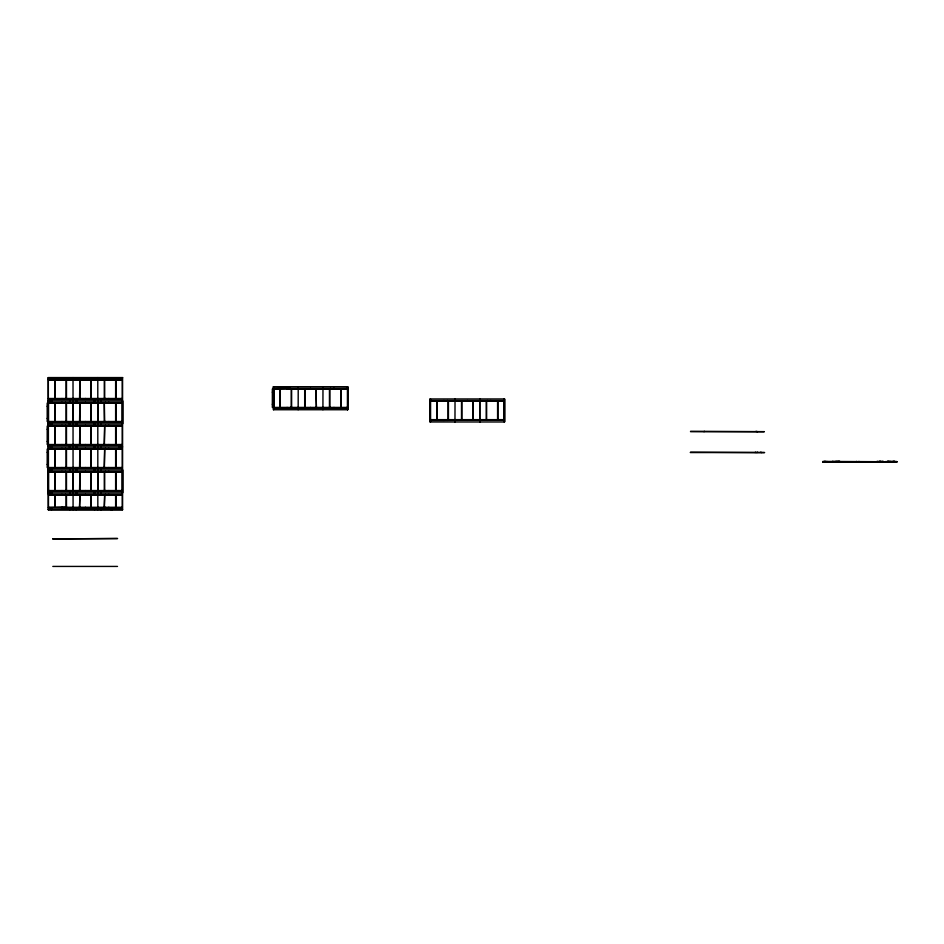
<?xml version="1.0" encoding="UTF-8"?>
<svg xmlns="http://www.w3.org/2000/svg" width="944" height="944" viewBox="0 0 944 944"><rect width="100%" height="100%" fill="white"/><g stroke="black" fill="none" stroke-linecap="round" stroke-linejoin="round"><path stroke-width="1.42" d="M48.25 492.862L48.25 469.852L122.59 469.852L122.59 492.862L48.25 492.862L48.321 469.852M48.25 444.518L48.25 446.842L122.59 446.842M48.25 423.832L48.25 400.811L122.59 400.811L122.59 423.832L48.25 423.832L48.321 400.811M48.474 492.862L48.474 469.852M48.474 449.155L48.474 448.412L122.319 448.412M48.474 426.145L122.319 425.768L47.2 426.145L47.2 444.518L122.319 444.518M48.474 423.832L48.474 400.811M61.962 507.66L122.319 508.037L61.962 508.037L61.962 507.282M61.962 495.187L48.474 494.809L122.319 494.809L61.962 495.187L61.962 494.432M48.474 490.915L122.319 491.293L61.962 491.293L61.962 490.55M48.474 471.799L122.319 472.177L61.962 472.177L61.962 471.422M61.962 468.283L48.474 467.905L122.319 467.905L61.962 468.283L61.962 467.528M48.474 448.789L122.319 449.167L61.962 449.167L61.962 448.412M61.962 445.273L61.962 444.518M61.962 426.145L61.962 425.402M48.474 421.885L122.319 422.263L61.962 422.263L61.962 421.508M48.474 402.758L122.319 403.135L61.962 403.135L61.962 402.38M61.962 399.241L48.474 398.864L122.319 398.875L61.962 399.241L61.962 398.498L48.474 398.498M61.962 380.125L48.474 379.748L122.319 379.748L61.962 380.125L61.962 379.37M73.077 509.607L73.018 377.576M73.018 423.832L73.018 400.811M73.077 492.862L73.077 469.852M94.353 491.293L94.353 494.432L94.719 491.293M94.353 468.283L94.353 471.422L94.719 468.283M97.834 509.607L97.787 377.576M97.834 492.862L97.834 469.852M97.834 423.832L97.834 400.811M104.678 421.508L104.312 403.135L104.312 421.508M108.831 508.037L108.831 507.282M108.831 495.187L108.831 494.432M108.831 491.293L108.831 490.55M108.831 472.177L108.831 471.422M108.831 468.283L108.831 467.528M108.831 449.167L108.831 448.412M108.831 445.273L108.831 444.518M108.831 426.145L108.831 425.402M108.831 422.263L108.831 421.508M108.831 403.135L108.831 402.38M108.831 399.241L108.831 398.498M108.831 380.125L108.831 379.37M122.531 492.862L122.531 469.852M122.531 423.832L122.531 400.811M347.687 386.721L347.687 409.743L347.734 386.721L273.382 386.721L273.618 409.743M273.618 408.174L287.106 408.174L287.106 407.419M346.92 388.303L347.463 389.046L287.106 389.046L287.106 388.303M298.162 409.743L298.221 386.721M322.919 409.743L322.978 386.721M329.456 407.419L329.456 389.046M329.822 407.419L329.822 389.046M333.964 408.174L333.964 407.419M333.964 389.046L333.964 388.303M346.92 408.174L346.92 407.419M430.216 421.968L430.204 398.958L504.544 398.958L504.544 421.968L430.204 421.968L430.204 398.958M430.429 420.399L443.916 420.399L443.916 419.655M430.429 401.283L443.916 401.283L443.916 400.527M454.973 421.968L455.032 398.958M479.729 421.968L479.729 398.958M479.788 421.968L479.788 398.958M486.266 419.655L486.266 401.283M486.632 419.655L486.632 401.283M490.774 420.399L490.774 419.655M490.774 401.283L490.774 400.527M503.742 420.399L503.683 419.655M443.916 401.283L504.273 400.905L430.429 400.905M690.536 452.176L764.38 452.554M690.536 431.679L764.38 431.679L690.536 431.302M704.023 431.679L704.389 431.302M757.572 452.176L756.781 452.554M757.572 431.679L756.002 431.302M822.956 462.171L896.8 461.793L822.956 462.171L822.956 461.415L896.8 461.793M824.23 461.793L824.23 461.415M826.909 461.793L826.909 461.415M835.57 462.171L835.546 461.415L836.207 461.793M880.068 462.171L880.138 461.415M882.416 462.171L882.416 461.415L882.203 462.171M883.313 462.171L883.313 461.415M886.121 461.793L886.074 461.415M889.991 462.171L889.991 461.415M892.351 462.171L892.41 461.793M888.481 461.415L888.587 462.171L888.08 461.415M48.25 377.801L122.59 377.801M48.474 379.37L122.319 379.37M273.618 388.291L347.463 388.303M273.618 388.668L290.186 388.303M347.463 388.668L287.472 389.046M287.106 389.046L272.344 389.046L272.344 407.419L347.463 407.419M273.5 389.27L273.913 406.64M273.382 389.837L274.303 389.837M272.344 392.185L274.173 392.185M61.962 398.498L122.319 398.498M430.429 400.527L504.273 400.527M504.273 401.283L503.683 400.527M48.474 402.38L122.319 402.38M61.962 403.135L47.2 403.135L47.2 421.508L122.319 421.508M272.344 404.28L274.173 404.28M47.2 406.274L48.25 406.274M273.382 406.64L274.303 406.64M273.618 407.796L347.463 407.796L287.106 408.174M347.734 409.743L273.382 409.743L273.382 386.721M47.2 418.369L48.25 418.369M430.429 419.655L504.273 419.655M430.429 420.021L504.273 420.021L443.916 420.399M48.474 422.263L61.962 422.263M48.474 425.402L122.319 425.402M47.2 429.284L48.25 429.284M47.2 441.379L48.25 441.379M61.962 449.167L47.2 449.155L47.2 467.528L122.319 467.528M47.2 452.294L48.25 452.294M760.711 452.176L761.489 452.554M690.3 452.554L764.64 452.554M755.141 452.554L755.519 452.176M837.682 461.415L838.791 461.415L838.791 462.171L837.682 462.171M889.213 461.415L893.909 461.415L893.909 462.171M893.189 461.793L893.909 461.793M836.443 461.415L836.821 462.171L836.207 461.415M837.682 461.793L838.791 461.793M858.981 461.793L859.878 461.793M886.487 461.793L886.534 462.171M896.8 462.171L896.222 461.415M888.221 462.171L888.221 461.415M47.2 464.389L48.25 464.389M48.474 471.422L122.319 471.422M48.474 472.177L61.962 472.177M48.474 490.55L122.319 490.55M48.474 491.293L61.962 491.293M48.474 494.432L122.319 494.432M48.474 507.282L122.319 507.282M61.962 508.037L48.474 507.66L65.053 507.282M48.25 509.607L122.59 509.607M52.805 566.424L117.504 566.424M889.213 461.793L889.944 461.793M112.206 509.607L111.215 509.831M69.596 471.422L69.962 468.283L69.962 471.422M69.596 494.432L69.962 491.293L69.962 494.432M895.809 461.415L895.809 462.171M894.959 461.415L895.006 462.171M894.782 461.415L894.782 462.171M894.593 461.793L894.405 461.415M894.263 461.415L894.263 462.171M894.121 461.415L894.027 462.171M893.756 461.415L893.555 461.793M893.189 461.415L893.366 462.171M893.13 461.415L893.13 462.171M891.938 461.415L891.879 462.171M890.452 461.415L890.404 461.793M889.201 461.415L889.201 462.171M888.977 461.415L888.977 462.171M888.788 461.415L888.741 462.171M887.938 461.415L887.938 462.171M887.749 461.415L887.797 462.171M887.561 461.415L887.561 462.171M887.336 461.415L887.336 462.171M883.018 461.415L883.018 462.171M882.699 461.415L882.699 462.171M882.05 461.415L882.121 462.171M881.295 461.415L881.295 462.171M881.094 461.415L881.177 462.171M880.976 461.415L880.976 462.171M879.938 461.415L879.855 462.171L879.796 461.415M879.572 461.415L879.572 462.171M879.253 461.415L879.324 462.171M878.958 461.415L878.958 462.171M878.746 461.415L878.746 462.171M877.696 461.415L877.696 462.171M877.354 461.415L877.354 462.171M876.976 461.415L876.976 462.171M859.878 462.171L858.981 461.415L858.981 462.171M856.456 461.415L856.456 462.171M839.9 461.415L839.9 462.171M839.535 461.415L839.605 462.171M839.24 461.415L839.287 462.171M839.004 461.415L838.921 462.171M838.709 461.415L838.638 462.171M837.765 461.415L837.765 462.171M837.564 461.415L837.564 462.171M836.655 461.415L836.75 462.171M835.228 461.415L835.228 462.171M834.177 461.415L834.177 462.171M833.127 461.415L833.127 462.171M825.646 461.415L825.646 462.171M825.127 461.415L825.127 462.171M824.749 461.415L824.749 462.171M504.273 398.958L504.273 421.968M497.948 401.283L497.948 419.655M497.582 401.283L497.582 419.655M487.328 400.527L487.328 401.283M487.328 419.655L487.328 420.399M467.351 400.527L467.351 401.283M467.351 419.655L467.351 420.399M461.876 401.283L461.876 419.655M461.51 401.283L461.51 419.655M448.435 401.283L448.435 419.655M448.07 401.283L448.07 419.655M447.373 400.527L447.373 401.283M447.373 419.655L447.373 420.399M437.107 401.283L437.107 419.655M436.742 401.283L436.742 419.655M347.463 386.721L347.463 409.743M341.138 389.046L341.138 407.419M340.772 389.046L340.772 407.419M330.518 388.303L330.518 389.046M330.518 407.419L330.518 408.174M310.541 388.303L310.541 389.046M310.541 407.419L310.541 408.174M305.065 389.046L305.065 407.419M304.688 389.046L304.688 407.419M291.625 389.046L291.625 407.419M291.259 389.046L291.259 407.419M290.551 388.303L290.551 389.046M290.551 407.419L290.551 408.174M280.297 389.046L280.297 407.419M279.931 389.046L279.931 407.419M274.173 389.046L274.173 407.419M122.319 377.801L122.319 509.607M119.475 445.273L119.475 448.412M119.109 445.273L119.109 448.412M115.994 380.125L115.994 398.498M115.994 403.135L115.994 421.508M115.994 426.145L115.994 444.518M115.994 449.155L115.994 467.528M115.994 472.177L115.994 490.55M115.994 495.187L115.994 507.282M115.628 380.125L115.628 398.498M115.628 403.135L115.628 421.508M115.628 426.145L115.628 444.518M115.628 449.155L115.628 467.528M115.628 472.177L115.628 490.55M115.628 495.187L115.628 507.282M105.374 379.37L105.374 380.125M105.374 398.498L105.374 399.241M105.374 402.38L105.374 403.135M105.374 421.508L105.374 422.263M105.374 425.402L105.374 426.145M105.374 444.518L105.374 445.273M105.374 448.412L105.374 449.167M105.374 467.528L105.374 468.283M105.374 471.422L105.374 472.177M105.374 490.55L105.374 491.293M105.374 494.432L105.374 495.187M105.374 507.282L105.374 508.037M104.678 380.125L104.678 398.498M104.678 472.177L104.678 490.55M104.312 380.125L104.312 398.498M104.312 472.177L104.312 490.55M101.197 377.801L101.197 379.37M101.197 399.241L101.197 402.38M101.197 422.263L101.197 425.402M101.197 445.273L101.197 448.412M101.197 468.283L101.197 471.422M101.197 491.293L101.197 494.432M101.197 508.037L101.197 509.607M100.831 377.801L100.831 379.37M100.831 399.241L100.831 402.38M100.831 422.263L100.831 425.402M100.831 445.273L100.831 448.412M100.831 468.283L100.831 471.422M100.831 491.293L100.831 494.432M100.831 508.037L100.831 509.607M94.719 377.801L94.719 379.37M94.719 399.241L94.353 402.38L94.353 399.241M94.719 422.263L94.353 425.402L94.353 422.263M94.719 445.273L94.719 448.412M94.719 508.037L94.719 509.607M94.353 377.801L94.353 379.37M94.353 445.273L94.353 448.412M94.353 508.037L94.353 509.607M91.238 380.125L90.872 398.498L90.872 380.125M85.397 379.37L85.397 380.125M85.397 398.498L85.397 399.241M85.397 402.38L85.397 403.135M85.397 421.508L85.397 422.263M85.397 425.402L85.397 426.145M85.397 444.518L85.397 445.273M85.397 448.412L85.397 449.167M85.397 467.528L85.397 468.283M85.397 471.422L85.397 472.177M85.397 490.55L85.397 491.293M85.397 494.432L85.397 495.187M85.397 507.282L85.397 508.037M79.921 398.498L79.921 380.125L79.556 398.498M79.921 421.508L79.921 403.135L79.556 421.508M79.921 444.518L79.921 426.145L79.556 444.518M79.921 467.528L79.921 449.155L79.556 467.528M79.921 490.55L79.921 472.177L79.556 490.55M76.44 377.801L76.44 379.37M76.44 399.241L76.44 402.38M76.44 422.263L76.44 425.402M76.44 445.273L76.44 448.412M76.44 468.283L76.44 471.422M76.44 491.293L76.44 494.432M76.44 508.037L76.44 509.607M76.075 377.801L76.075 379.37M76.075 399.241L76.075 402.38M76.075 422.263L76.075 425.402M76.075 445.273L76.075 448.412M76.075 468.283L76.075 471.422M76.075 491.293L76.075 494.432M76.075 508.037L76.075 509.607M69.962 377.801L69.962 379.37M69.962 402.38L69.962 399.241L69.596 402.38M69.962 422.263L69.962 425.402M69.962 445.273L69.962 448.412M69.962 508.037L69.962 509.607M69.596 377.801L69.596 379.37M69.596 422.263L69.596 425.402M69.596 445.273L69.596 448.412M69.596 508.037L69.596 509.607M66.481 380.125L66.481 398.498M66.481 403.135L66.481 421.508M66.481 426.145L66.481 444.518M66.481 449.155L66.481 467.528M66.481 472.177L66.481 490.55M66.481 495.187L66.481 507.282M66.115 380.125L66.115 398.498M66.115 403.135L66.115 421.508M66.115 426.145L66.115 444.518M66.115 449.155L66.115 467.528M66.115 472.177L66.115 490.55M66.115 495.187L66.115 507.282M65.419 379.37L65.419 380.125M65.419 398.498L65.419 399.241M65.419 402.38L65.419 403.135M65.419 421.508L65.419 422.263M65.419 425.402L65.419 426.145M65.419 444.518L65.419 445.273M65.419 448.412L65.419 449.167M65.419 467.528L65.419 468.283M65.419 471.422L65.419 472.177M65.419 490.55L65.419 491.293M65.419 494.432L65.419 495.187M65.419 507.282L65.419 508.037M55.165 380.125L55.165 398.498M55.165 403.135L55.165 421.508M55.165 426.145L55.165 444.518M55.165 449.155L55.165 467.528L54.787 449.155M55.165 472.177L55.165 490.55L54.787 472.177M55.165 495.187L55.165 507.282M54.787 380.125L54.787 398.498M54.787 403.135L54.787 421.508M54.787 426.145L54.787 444.518M54.787 495.187L54.787 507.282M51.672 377.801L51.672 379.37M51.684 399.241L51.684 402.38M51.684 422.263L51.684 425.402M51.684 445.273L51.684 448.412M51.684 468.283L51.684 471.422M51.684 491.293L51.684 494.432M51.684 508.037L51.684 509.607M51.306 377.801L51.306 379.37M51.318 399.241L51.318 402.38M51.318 422.263L51.318 425.402M51.318 445.273L51.318 448.412M51.318 468.283L51.318 471.422M51.318 491.293L51.318 494.432M51.318 508.037L51.318 509.607M48.321 377.801L48.474 509.607M48.474 444.895L122.319 445.273L48.474 444.895M90.872 495.187L91.238 507.282L90.872 495.187M90.872 449.167L91.238 467.528L90.872 449.167M90.872 426.145L91.238 444.518L90.872 426.145M90.872 403.135L91.238 421.508L90.872 403.135M104.678 495.187L104.312 507.282L104.678 495.187M104.678 449.167L104.312 467.528L104.678 449.167M104.678 426.145L104.312 444.518L104.678 426.145M316.016 389.046L316.382 407.419L316.016 389.046M430.429 398.958L430.429 421.968L430.429 398.958M472.826 401.283L473.192 419.655L472.826 401.283M504.485 398.958L504.485 421.968L504.497 398.958M880.516 461.415L880.516 462.171L880.516 461.415M122.555 377.576L48.25 377.576L48.25 509.831L122.578 509.831L122.555 377.576M91.238 472.177L90.872 490.55L91.238 472.177M79.921 495.187L79.556 507.282L79.921 495.187M117.504 538.517L52.805 538.894L117.504 538.517M832.773 461.415L832.396 462.171L832.773 461.415"/></g></svg>
